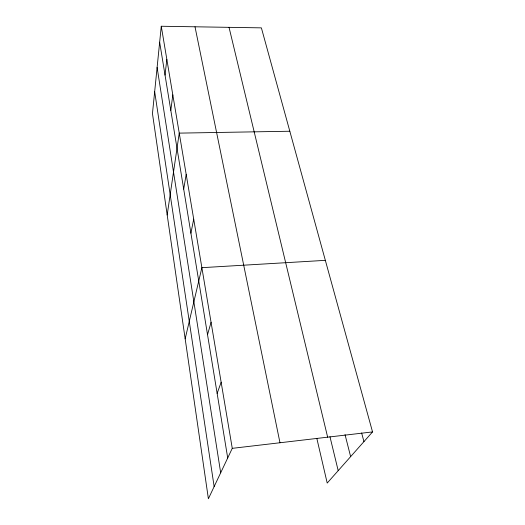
<?xml version="1.0" encoding="UTF-8"?>
<svg xmlns="http://www.w3.org/2000/svg" width="525" height="525" viewBox="0 0 525 525"><rect width="100%" height="100%" fill="white"/><g stroke="black" fill="none" stroke-linecap="round" stroke-linejoin="round"><path stroke-width="0.79" d="M161.267 26.25L152.46 113.538L208.386 498.75L232.267 448.343L161.267 26.25L261.384 27.858L372.54 431.917L327.206 483.059L316.838 438.428M165.04 75.101L166.832 59.345M170.809 110.368L172.81 94.881M167.186 214.981L179.242 133.127L289.826 131.237M183.698 189.085L186.185 174.418M190.916 233.198L193.705 219.115M185.168 338.842L201.876 267.678L325.342 260.348M207.526 334.668L211.063 322.298M217.14 393.396L221.15 382.246M232.267 448.343L372.54 431.917M361.64 432.987L363.943 441.617M345.037 434.608L350.628 456.632M329.956 436.675L338.198 470.656M229.038 27.339L327.646 437.174M195.005 26.795L279.976 442.759M159.653 42.203L227.706 457.964M157.106 67.443L220.684 472.795M154.672 91.632L214.141 486.596"/></g></svg>
